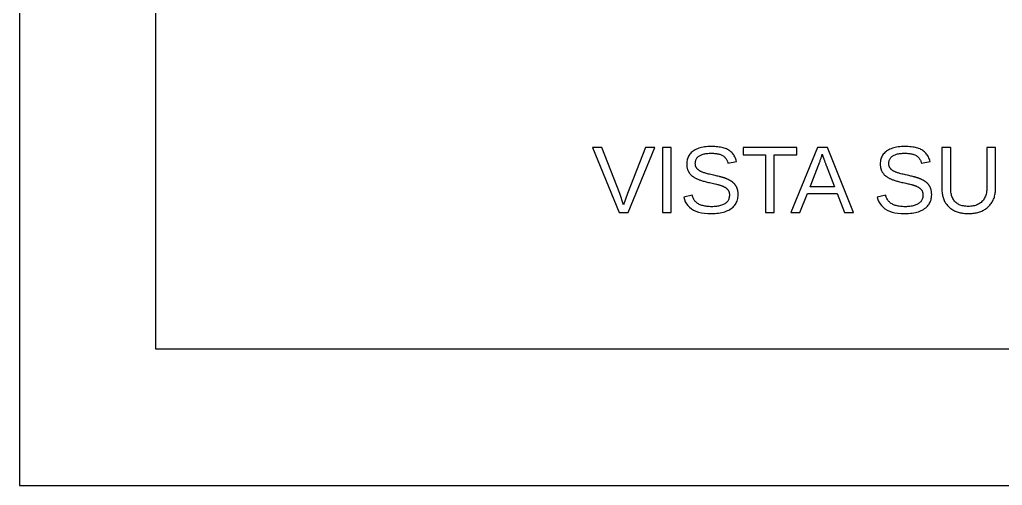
# Model space of a CAD drawing. Header units: metres. Extents: x -140 to 140, y -90 to 90.
# Drawn here: x -140 to -67.9, y -90 to -55.8 of the extents above; entities that cross this region are included whole.
import ezdxf

# ---------------------------------------------------------------- set-up
doc = ezdxf.new("R2010")
doc.units = ezdxf.units.M

msp = doc.modelspace()

# ---------------------------------------------------------------- linework, layer by layer
for p, q in [((-140, 90), (-140, -90)), ((-130, -80), (-130, 80)), ((-97.3005, -65.2226), (-97.9821, -65.2226)), ((-97.9821, -65.2226), (-96.0324, -70)), ((-95.9782, -68.5861), (-97.3005, -65.2226)), ((-94.093, -65.2226), (-95.4086, -68.5861)), ((-95.3611, -70), (-93.4115, -65.2226)), ((-93.4115, -65.2226), (-94.093, -65.2226)), ((-92.2008, -65.2226), (-92.8484, -65.2226)), ((-92.8484, -65.2226), (-92.8484, -70)), ((-92.2008, -70), (-92.2008, -65.2226)), ((-90.7297, -65.5926), (-90.7881, -65.652)), ((-90.6658, -65.5365), (-90.7297, -65.5926)), ((-90.5963, -65.4837), (-90.6658, -65.5365)), ((-90.5217, -65.4346), (-90.5963, -65.4837)), ((-90.4423, -65.3893), (-90.5217, -65.4346)), ((-90.358, -65.348), (-90.4423, -65.3893)), ((-90.269, -65.3107), (-90.358, -65.348)), ((-90.1752, -65.2773), (-90.269, -65.3107)), ((-90.0766, -65.2478), (-90.1752, -65.2773)), ((-89.9731, -65.2222), (-90.0766, -65.2478)), ((-89.8649, -65.2006), (-89.9731, -65.2222)), ((-89.7519, -65.1829), (-89.8649, -65.2006)), ((-89.6341, -65.1691), (-89.7519, -65.1829)), ((-89.5115, -65.1593), (-89.6341, -65.1691)), ((-89.3841, -65.1534), (-89.5115, -65.1593)), ((-89.252, -65.1514), (-89.3841, -65.1534)), ((-89.129, -65.1529), (-89.252, -65.1514)), ((-89.0106, -65.1573), (-89.129, -65.1529)), ((-88.8968, -65.1647), (-89.0106, -65.1573)), ((-88.7874, -65.175), (-88.8968, -65.1647)), ((-88.6827, -65.1883), (-88.7874, -65.175)), ((-88.5824, -65.2045), (-88.6827, -65.1883)), ((-88.4867, -65.2237), (-88.5824, -65.2045)), ((-88.3955, -65.2458), (-88.4867, -65.2237)), ((-88.3089, -65.2709), (-88.3955, -65.2458)), ((-88.2267, -65.2989), (-88.3089, -65.2709)), ((-88.1492, -65.3299), (-88.2267, -65.2989)), ((-88.0761, -65.3638), (-88.1492, -65.3299)), ((-88.0076, -65.4007), (-88.0761, -65.3638)), ((-87.9429, -65.4411), (-88.0076, -65.4007)), ((-87.8812, -65.4856), (-87.9429, -65.4411)), ((-87.8226, -65.5344), (-87.8812, -65.4856)), ((-87.767, -65.5872), (-87.8226, -65.5344)), ((-87.7145, -65.6443), (-87.767, -65.5872)), ((-82.9994, -65.2226), (-86.9258, -65.2226)), ((-86.9258, -65.2226), (-86.9258, -65.7516)), ((-81.4794, -65.2226), (-83.4289, -70)), ((-82.9994, -65.7516), (-82.9994, -65.2226)), ((-80.7435, -65.2226), (-81.4794, -65.2226)), ((-78.8244, -70), (-80.7435, -65.2226)), ((-76.5338, -65.5926), (-76.5922, -65.652)), ((-76.4699, -65.5365), (-76.5338, -65.5926)), ((-76.4005, -65.4837), (-76.4699, -65.5365)), ((-76.3258, -65.4346), (-76.4005, -65.4837)), ((-76.2464, -65.3893), (-76.3258, -65.4346)), ((-76.1621, -65.348), (-76.2464, -65.3893)), ((-76.0731, -65.3107), (-76.1621, -65.348)), ((-75.9793, -65.2773), (-76.0731, -65.3107)), ((-75.8807, -65.2478), (-75.9793, -65.2773)), ((-75.7772, -65.2222), (-75.8807, -65.2478)), ((-75.669, -65.2006), (-75.7772, -65.2222)), ((-75.556, -65.1829), (-75.669, -65.2006)), ((-75.4382, -65.1691), (-75.556, -65.1829)), ((-75.3156, -65.1593), (-75.4382, -65.1691)), ((-75.1882, -65.1534), (-75.3156, -65.1593)), ((-75.056, -65.1514), (-75.1882, -65.1534)), ((-74.9331, -65.1529), (-75.056, -65.1514)), ((-74.8147, -65.1573), (-74.9331, -65.1529)), ((-74.7009, -65.1647), (-74.8147, -65.1573)), ((-74.5916, -65.175), (-74.7009, -65.1647)), ((-74.4868, -65.1883), (-74.5916, -65.175)), ((-74.3865, -65.2045), (-74.4868, -65.1883)), ((-74.2908, -65.2237), (-74.3865, -65.2045)), ((-74.1996, -65.2458), (-74.2908, -65.2237)), ((-74.113, -65.2709), (-74.1996, -65.2458)), ((-74.0308, -65.2989), (-74.113, -65.2709)), ((-73.9533, -65.3299), (-74.0308, -65.2989)), ((-73.8802, -65.3638), (-73.9533, -65.3299)), ((-73.8117, -65.4007), (-73.8802, -65.3638)), ((-73.747, -65.4411), (-73.8117, -65.4007)), ((-73.6853, -65.4856), (-73.747, -65.4411)), ((-73.6267, -65.5344), (-73.6853, -65.4856)), ((-73.5711, -65.5872), (-73.6267, -65.5344)), ((-73.5186, -65.6443), (-73.5711, -65.5872)), ((-71.7025, -65.2226), (-72.3501, -65.2226)), ((-72.3501, -65.2226), (-72.3501, -68.264)), ((-71.7025, -68.2098), (-71.7025, -65.2226)), ((-68.4068, -65.2226), (-69.051, -65.2226)), ((-69.051, -65.2226), (-69.051, -68.1657)), ((-68.4068, -68.203), (-68.4068, -65.2226)), ((-91.0548, -66.2475), (-91.0632, -66.3369)), ((-91.0409, -66.1614), (-91.0548, -66.2475)), ((-91.0215, -66.0786), (-91.0409, -66.1614)), ((-90.9965, -65.9992), (-91.0215, -66.0786)), ((-90.9659, -65.9231), (-90.9965, -65.9992)), ((-90.9298, -65.8504), (-90.9659, -65.9231)), ((-90.8881, -65.7809), (-90.9298, -65.8504)), ((-90.8409, -65.7148), (-90.8881, -65.7809)), ((-90.7881, -65.652), (-90.8409, -65.7148)), ((-90.4335, -66.339), (-90.4282, -66.2844)), ((-90.4282, -66.2844), (-90.4192, -66.232)), ((-90.4192, -66.232), (-90.4067, -66.1818)), ((-90.4067, -66.1818), (-90.3907, -66.1339)), ((-90.3907, -66.1339), (-90.371, -66.0881)), ((-90.371, -66.0881), (-90.3478, -66.0445)), ((-90.3478, -66.0445), (-90.321, -66.0032)), ((-90.321, -66.0032), (-90.2907, -65.9641)), ((-90.2907, -65.9641), (-90.2567, -65.9271)), ((-90.2567, -65.9271), (-90.2193, -65.8924)), ((-90.2193, -65.8924), (-90.1782, -65.8599)), ((-90.1782, -65.8599), (-90.1335, -65.8296)), ((-90.1335, -65.8296), (-90.0855, -65.8015)), ((-90.0855, -65.8015), (-90.0343, -65.7756)), ((-90.0343, -65.7756), (-89.9798, -65.752)), ((-89.9798, -65.752), (-89.9221, -65.7307)), ((-89.9221, -65.7307), (-89.8613, -65.7116)), ((-89.8613, -65.7116), (-89.7972, -65.6947)), ((-89.7972, -65.6947), (-89.7299, -65.6801)), ((-89.7299, -65.6801), (-89.6594, -65.6678)), ((-89.6594, -65.6678), (-89.5857, -65.6576)), ((-89.5857, -65.6576), (-89.5088, -65.6498)), ((-89.5088, -65.6498), (-89.4286, -65.6441)), ((-89.4286, -65.6441), (-89.3453, -65.6408)), ((-89.3453, -65.6408), (-89.2587, -65.6397)), ((-89.2587, -65.6397), (-89.1798, -65.6407)), ((-89.1798, -65.6407), (-89.1035, -65.6437)), ((-89.1035, -65.6437), (-89.0298, -65.6488)), ((-89.0298, -65.6488), (-88.9589, -65.6559)), ((-88.9589, -65.6559), (-88.8907, -65.665)), ((-88.8907, -65.665), (-88.8251, -65.6761)), ((-88.8251, -65.6761), (-88.7623, -65.6893)), ((-88.7623, -65.6893), (-88.7021, -65.7045)), ((-88.7021, -65.7045), (-88.6446, -65.7217)), ((-88.6446, -65.7217), (-88.5898, -65.741)), ((-88.5898, -65.741), (-88.5377, -65.7623)), ((-88.5377, -65.7623), (-88.4883, -65.7856)), ((-88.4883, -65.7856), (-88.4416, -65.8109)), ((-88.4416, -65.8109), (-88.3973, -65.8385)), ((-88.3973, -65.8385), (-88.3553, -65.8685)), ((-88.3553, -65.8685), (-88.3156, -65.901)), ((-88.3156, -65.901), (-88.278, -65.936)), ((-88.278, -65.936), (-88.2428, -65.9734)), ((-88.2428, -65.9734), (-88.2097, -66.0134)), ((-88.2097, -66.0134), (-88.179, -66.0557)), ((-88.179, -66.0557), (-88.1504, -66.1006)), ((-88.1504, -66.1006), (-88.1241, -66.1479)), ((-88.1241, -66.1479), (-88.1001, -66.1977)), ((-88.1001, -66.1977), (-88.0783, -66.25)), ((-88.0783, -66.25), (-88.0588, -66.3047)), ((-88.0588, -66.3047), (-88.0415, -66.3619)), ((-88.0415, -66.3619), (-87.4041, -66.25)), ((-87.665, -65.7054), (-87.7145, -65.6443)), ((-87.6186, -65.7708), (-87.665, -65.7054)), ((-87.5752, -65.8403), (-87.6186, -65.7708)), ((-87.5349, -65.9139), (-87.5752, -65.8403)), ((-87.4976, -65.9917), (-87.5349, -65.9139)), ((-87.4634, -66.0736), (-87.4976, -65.9917)), ((-87.4322, -66.1597), (-87.4634, -66.0736)), ((-87.4041, -66.25), (-87.4322, -66.1597)), ((-86.9258, -65.7516), (-85.2847, -65.7516)), ((-85.2847, -65.7516), (-85.2847, -70)), ((-84.6405, -65.7516), (-82.9994, -65.7516)), ((-84.6405, -70), (-84.6405, -65.7516)), ((-81.329, -66.3331), (-81.3068, -66.2718)), ((-81.3068, -66.2718), (-81.2856, -66.2125)), ((-81.2856, -66.2125), (-81.2653, -66.1551)), ((-81.2653, -66.1551), (-81.246, -66.0995)), ((-81.246, -66.0995), (-81.2277, -66.0459)), ((-81.2277, -66.0459), (-81.2103, -65.9941)), ((-81.2103, -65.9941), (-81.1939, -65.9442)), ((-81.1939, -65.9442), (-81.1785, -65.8962)), ((-81.1785, -65.8962), (-81.164, -65.85)), ((-81.164, -65.85), (-81.1505, -65.8058)), ((-81.1505, -65.8058), (-81.1199, -65.7109)), ((-81.1199, -65.7109), (-81.0284, -65.9923)), ((-81.0284, -65.9923), (-81.0137, -66.0373)), ((-81.0137, -66.0373), (-80.9991, -66.0816)), ((-80.9991, -66.0816), (-80.9845, -66.1252)), ((-80.9845, -66.1252), (-80.9699, -66.168)), ((-80.9699, -66.168), (-80.9553, -66.2102)), ((-80.9553, -66.2102), (-80.9407, -66.2516)), ((-80.9407, -66.2516), (-80.9261, -66.2923)), ((-80.9261, -66.2923), (-80.9115, -66.3322)), ((-76.8589, -66.2475), (-76.8673, -66.3369)), ((-76.845, -66.1614), (-76.8589, -66.2475)), ((-76.8256, -66.0786), (-76.845, -66.1614)), ((-76.8006, -65.9992), (-76.8256, -66.0786)), ((-76.77, -65.9231), (-76.8006, -65.9992)), ((-76.7339, -65.8504), (-76.77, -65.9231)), ((-76.6922, -65.7809), (-76.7339, -65.8504)), ((-76.645, -65.7148), (-76.6922, -65.7809)), ((-76.5922, -65.652), (-76.645, -65.7148)), ((-76.2376, -66.339), (-76.2323, -66.2844)), ((-76.2323, -66.2844), (-76.2233, -66.232)), ((-76.2233, -66.232), (-76.2108, -66.1818)), ((-76.2108, -66.1818), (-76.1948, -66.1339)), ((-76.1948, -66.1339), (-76.1751, -66.0881)), ((-76.1751, -66.0881), (-76.1519, -66.0445)), ((-76.1519, -66.0445), (-76.1251, -66.0032)), ((-76.1251, -66.0032), (-76.0948, -65.9641)), ((-76.0948, -65.9641), (-76.0609, -65.9271)), ((-76.0609, -65.9271), (-76.0233, -65.8924)), ((-76.0233, -65.8924), (-75.9823, -65.8599)), ((-75.9823, -65.8599), (-75.9377, -65.8296)), ((-75.9377, -65.8296), (-75.8896, -65.8015)), ((-75.8896, -65.8015), (-75.8384, -65.7756)), ((-75.8384, -65.7756), (-75.7839, -65.752)), ((-75.7839, -65.752), (-75.7262, -65.7307)), ((-75.7262, -65.7307), (-75.6654, -65.7116)), ((-75.6654, -65.7116), (-75.6013, -65.6947)), ((-75.6013, -65.6947), (-75.534, -65.6801)), ((-75.534, -65.6801), (-75.4635, -65.6678)), ((-75.4635, -65.6678), (-75.3898, -65.6576)), ((-75.3898, -65.6576), (-75.3129, -65.6498)), ((-75.3129, -65.6498), (-75.2327, -65.6441)), ((-75.2327, -65.6441), (-75.1494, -65.6408)), ((-75.1494, -65.6408), (-75.0629, -65.6397)), ((-75.0629, -65.6397), (-74.9839, -65.6407)), ((-74.9839, -65.6407), (-74.9076, -65.6437)), ((-74.9076, -65.6437), (-74.834, -65.6488)), ((-74.834, -65.6488), (-74.763, -65.6559)), ((-74.763, -65.6559), (-74.6948, -65.665)), ((-74.6948, -65.665), (-74.6293, -65.6761)), ((-74.6293, -65.6761), (-74.5664, -65.6893)), ((-74.5664, -65.6893), (-74.5062, -65.7045)), ((-74.5062, -65.7045), (-74.4487, -65.7217)), ((-74.4487, -65.7217), (-74.394, -65.741)), ((-74.394, -65.741), (-74.3418, -65.7623)), ((-74.3418, -65.7623), (-74.2924, -65.7856)), ((-74.2924, -65.7856), (-74.2457, -65.8109)), ((-74.2457, -65.8109), (-74.2014, -65.8385)), ((-74.2014, -65.8385), (-74.1594, -65.8685)), ((-74.1594, -65.8685), (-74.1197, -65.901)), ((-74.1197, -65.901), (-74.0821, -65.936)), ((-74.0821, -65.936), (-74.0469, -65.9734)), ((-74.0469, -65.9734), (-74.0138, -66.0134)), ((-74.0138, -66.0134), (-73.9831, -66.0557)), ((-73.9831, -66.0557), (-73.9545, -66.1006)), ((-73.9545, -66.1006), (-73.9283, -66.1479)), ((-73.9283, -66.1479), (-73.9042, -66.1977)), ((-73.9042, -66.1977), (-73.8824, -66.25)), ((-73.8824, -66.25), (-73.8629, -66.3047)), ((-73.8629, -66.3047), (-73.8456, -66.3619)), ((-73.8456, -66.3619), (-73.2081, -66.25)), ((-73.4691, -65.7054), (-73.5186, -65.6443)), ((-73.4227, -65.7708), (-73.4691, -65.7054)), ((-73.3793, -65.8403), (-73.4227, -65.7708)), ((-73.339, -65.9139), (-73.3793, -65.8403)), ((-73.3017, -65.9917), (-73.339, -65.9139)), ((-73.2675, -66.0736), (-73.3017, -65.9917)), ((-73.2363, -66.1597), (-73.2675, -66.0736)), ((-73.2081, -66.25), (-73.2363, -66.1597)), ((-91.0632, -66.3369), (-91.0659, -66.4297)), ((-91.0659, -66.4297), (-91.0654, -66.4705)), ((-91.0654, -66.4705), (-91.0638, -66.5107)), ((-91.0638, -66.5107), (-91.0612, -66.55)), ((-91.0612, -66.55), (-91.0574, -66.5887)), ((-91.0574, -66.5887), (-91.0527, -66.6267)), ((-91.0527, -66.6267), (-91.0468, -66.6639)), ((-91.0468, -66.6639), (-91.0399, -66.7005)), ((-91.0399, -66.7005), (-91.0319, -66.7363)), ((-91.0319, -66.7363), (-91.0229, -66.7713)), ((-91.0229, -66.7713), (-91.0128, -66.8057)), ((-91.0128, -66.8057), (-91.0016, -66.8393)), ((-91.0016, -66.8393), (-90.9894, -66.8722)), ((-90.9894, -66.8722), (-90.9761, -66.9044)), ((-90.9761, -66.9044), (-90.9618, -66.9359)), ((-90.9618, -66.9359), (-90.9466, -66.9668)), ((-90.9466, -66.9668), (-90.9304, -66.9971)), ((-90.9304, -66.9971), (-90.9133, -67.0267)), ((-90.9133, -67.0267), (-90.8952, -67.0557)), ((-90.4353, -66.3958), (-90.4335, -66.339)), ((-90.4346, -66.4292), (-90.4353, -66.3958)), ((-90.4325, -66.4618), (-90.4346, -66.4292)), ((-90.4291, -66.4934), (-90.4325, -66.4618)), ((-90.4242, -66.5242), (-90.4291, -66.4934)), ((-90.418, -66.554), (-90.4242, -66.5242)), ((-90.4104, -66.5829), (-90.418, -66.554)), ((-90.4014, -66.611), (-90.4104, -66.5829)), ((-90.391, -66.6381), (-90.4014, -66.611)), ((-90.3792, -66.6644), (-90.391, -66.6381)), ((-90.3661, -66.6897), (-90.3792, -66.6644)), ((-90.3516, -66.7141), (-90.3661, -66.6897)), ((-90.3356, -66.7376), (-90.3516, -66.7141)), ((-90.3183, -66.7603), (-90.3356, -66.7376)), ((-90.2997, -66.7822), (-90.3183, -66.7603)), ((-90.2799, -66.8036), (-90.2997, -66.7822)), ((-90.2588, -66.8244), (-90.2799, -66.8036)), ((-90.2366, -66.8448), (-90.2588, -66.8244)), ((-90.213, -66.8646), (-90.2366, -66.8448)), ((-90.1883, -66.8839), (-90.213, -66.8646)), ((-90.1624, -66.9027), (-90.1883, -66.8839)), ((-90.1352, -66.9209), (-90.1624, -66.9027)), ((-90.1068, -66.9387), (-90.1352, -66.9209)), ((-90.0772, -66.9559), (-90.1068, -66.9387)), ((-90.0463, -66.9726), (-90.0772, -66.9559)), ((-90.0142, -66.9888), (-90.0463, -66.9726)), ((-89.9809, -67.0044), (-90.0142, -66.9888)), ((-89.9444, -67.0201), (-89.9809, -67.0044)), ((-89.9028, -67.0363), (-89.9444, -67.0201)), ((-89.8559, -67.053), (-89.9028, -67.0363)), ((-82.0116, -68.0979), (-81.4014, -66.528)), ((-81.4014, -66.528), (-81.3763, -66.4611)), ((-81.3763, -66.4611), (-81.3522, -66.3961)), ((-81.3522, -66.3961), (-81.329, -66.3331)), ((-80.9115, -66.3322), (-80.8969, -66.3715)), ((-80.8969, -66.3715), (-80.8823, -66.41)), ((-80.8823, -66.41), (-80.8677, -66.4478)), ((-80.8677, -66.4478), (-80.8531, -66.4848)), ((-80.8531, -66.4848), (-80.8385, -66.5212)), ((-80.8385, -66.5212), (-80.2248, -68.0979)), ((-76.8673, -66.3369), (-76.87, -66.4297)), ((-76.87, -66.4297), (-76.8695, -66.4705)), ((-76.8695, -66.4705), (-76.8679, -66.5107)), ((-76.8679, -66.5107), (-76.8653, -66.55)), ((-76.8653, -66.55), (-76.8615, -66.5887)), ((-76.8615, -66.5887), (-76.8568, -66.6267)), ((-76.8568, -66.6267), (-76.8509, -66.6639)), ((-76.8509, -66.6639), (-76.844, -66.7005)), ((-76.844, -66.7005), (-76.836, -66.7363)), ((-76.836, -66.7363), (-76.827, -66.7713)), ((-76.827, -66.7713), (-76.8169, -66.8057)), ((-76.8169, -66.8057), (-76.8057, -66.8393)), ((-76.8057, -66.8393), (-76.7935, -66.8722)), ((-76.7935, -66.8722), (-76.7802, -66.9044)), ((-76.7802, -66.9044), (-76.7659, -66.9359)), ((-76.7659, -66.9359), (-76.7507, -66.9668)), ((-76.7507, -66.9668), (-76.7345, -66.9971)), ((-76.7345, -66.9971), (-76.7174, -67.0267)), ((-76.7174, -67.0267), (-76.6993, -67.0557)), ((-76.2394, -66.3958), (-76.2376, -66.339)), ((-76.2387, -66.4292), (-76.2394, -66.3958)), ((-76.2366, -66.4618), (-76.2387, -66.4292)), ((-76.2332, -66.4934), (-76.2366, -66.4618)), ((-76.2283, -66.5242), (-76.2332, -66.4934)), ((-76.2221, -66.554), (-76.2283, -66.5242)), ((-76.2145, -66.5829), (-76.2221, -66.554)), ((-76.2055, -66.611), (-76.2145, -66.5829)), ((-76.1951, -66.6381), (-76.2055, -66.611)), ((-76.1833, -66.6644), (-76.1951, -66.6381)), ((-76.1702, -66.6897), (-76.1833, -66.6644)), ((-76.1557, -66.7141), (-76.1702, -66.6897)), ((-76.1398, -66.7376), (-76.1557, -66.7141)), ((-76.1225, -66.7603), (-76.1398, -66.7376)), ((-76.1038, -66.7822), (-76.1225, -66.7603)), ((-76.084, -66.8036), (-76.1038, -66.7822)), ((-76.0629, -66.8244), (-76.084, -66.8036)), ((-76.0407, -66.8448), (-76.0629, -66.8244)), ((-76.0172, -66.8646), (-76.0407, -66.8448)), ((-75.9924, -66.8839), (-76.0172, -66.8646)), ((-75.9665, -66.9027), (-75.9924, -66.8839)), ((-75.9393, -66.9209), (-75.9665, -66.9027)), ((-75.9109, -66.9387), (-75.9393, -66.9209)), ((-75.8813, -66.9559), (-75.9109, -66.9387)), ((-75.8504, -66.9726), (-75.8813, -66.9559)), ((-75.8183, -66.9888), (-75.8504, -66.9726)), ((-75.785, -67.0044), (-75.8183, -66.9888)), ((-75.7486, -67.0201), (-75.785, -67.0044)), ((-75.7069, -67.0363), (-75.7486, -67.0201)), ((-75.66, -67.053), (-75.7069, -67.0363)), ((-90.8952, -67.0557), (-90.8762, -67.0841)), ((-90.8762, -67.0841), (-90.8562, -67.1119)), ((-90.8562, -67.1119), (-90.8353, -67.1391)), ((-90.8353, -67.1391), (-90.8135, -67.1656)), ((-90.8135, -67.1656), (-90.7907, -67.1915)), ((-90.7907, -67.1915), (-90.767, -67.2168)), ((-90.767, -67.2168), (-90.7423, -67.2415)), ((-90.7423, -67.2415), (-90.7167, -67.2655)), ((-90.7167, -67.2655), (-90.6899, -67.2891)), ((-90.6899, -67.2891), (-90.6616, -67.3123)), ((-90.6616, -67.3123), (-90.6319, -67.3352)), ((-90.6319, -67.3352), (-90.6006, -67.3577)), ((-90.6006, -67.3577), (-90.568, -67.3799)), ((-90.568, -67.3799), (-90.5338, -67.4018)), ((-90.5338, -67.4018), (-90.4982, -67.4233)), ((-90.4982, -67.4233), (-90.4612, -67.4444)), ((-90.4612, -67.4444), (-90.4227, -67.4653)), ((-90.4227, -67.4653), (-90.3827, -67.4858)), ((-90.3827, -67.4858), (-90.3412, -67.5059)), ((-90.3412, -67.5059), (-90.2983, -67.5257)), ((-90.2983, -67.5257), (-90.2539, -67.5452)), ((-90.2539, -67.5452), (-90.2072, -67.5645)), ((-90.2072, -67.5645), (-90.1572, -67.5838)), ((-90.1572, -67.5838), (-90.104, -67.6031)), ((-90.104, -67.6031), (-90.0476, -67.6224)), ((-90.0476, -67.6224), (-89.9879, -67.6417)), ((-89.9879, -67.6417), (-89.925, -67.661)), ((-89.925, -67.661), (-89.8589, -67.6803)), ((-89.8589, -67.6803), (-89.7896, -67.6996)), ((-89.8039, -67.0703), (-89.8559, -67.053)), ((-89.7467, -67.0881), (-89.8039, -67.0703)), ((-89.7896, -67.6996), (-89.717, -67.7189)), ((-89.6843, -67.1065), (-89.7467, -67.0881)), ((-89.717, -67.7189), (-89.6412, -67.7382)), ((-89.6168, -67.1254), (-89.6843, -67.1065)), ((-89.6412, -67.7382), (-89.5621, -67.7575)), ((-89.544, -67.1448), (-89.6168, -67.1254)), ((-89.5621, -67.7575), (-89.4798, -67.7768)), ((-89.4661, -67.1648), (-89.544, -67.1448)), ((-89.3831, -67.1853), (-89.4661, -67.1648)), ((-89.2948, -67.2064), (-89.3831, -67.1853)), ((-89.2014, -67.228), (-89.2948, -67.2064)), ((-89.1028, -67.2502), (-89.2014, -67.228)), ((-89.0689, -67.258), (-89.1028, -67.2502)), ((-88.9673, -67.2817), (-89.0689, -67.258)), ((-88.8997, -67.2975), (-88.9673, -67.2817)), ((-88.8322, -67.3134), (-88.8997, -67.2975)), ((-88.7647, -67.3294), (-88.8322, -67.3134)), ((-88.6637, -67.3536), (-88.7647, -67.3294)), ((-88.6302, -67.3618), (-88.6637, -67.3536)), ((-88.5968, -67.3703), (-88.6302, -67.3618)), ((-88.5638, -67.379), (-88.5968, -67.3703)), ((-88.5309, -67.3879), (-88.5638, -67.379)), ((-88.4982, -67.397), (-88.5309, -67.3879)), ((-88.4658, -67.4064), (-88.4982, -67.397)), ((-88.4336, -67.4161), (-88.4658, -67.4064)), ((-88.4016, -67.426), (-88.4336, -67.4161)), ((-88.3698, -67.4361), (-88.4016, -67.426)), ((-88.3383, -67.4465), (-88.3698, -67.4361)), ((-88.3069, -67.4571), (-88.3383, -67.4465)), ((-88.2758, -67.468), (-88.3069, -67.4571)), ((-88.2449, -67.4791), (-88.2758, -67.468)), ((-88.2143, -67.4904), (-88.2449, -67.4791)), ((-88.184, -67.5021), (-88.2143, -67.4904)), ((-88.154, -67.5141), (-88.184, -67.5021)), ((-88.1243, -67.5263), (-88.154, -67.5141)), ((-88.0948, -67.5389), (-88.1243, -67.5263)), ((-88.0657, -67.5518), (-88.0948, -67.5389)), ((-88.0369, -67.5649), (-88.0657, -67.5518)), ((-88.0084, -67.5784), (-88.0369, -67.5649)), ((-87.9801, -67.5922), (-88.0084, -67.5784)), ((-87.9522, -67.6063), (-87.9801, -67.5922)), ((-87.9246, -67.6207), (-87.9522, -67.6063)), ((-87.8973, -67.6353), (-87.9246, -67.6207)), ((-87.8703, -67.6503), (-87.8973, -67.6353)), ((-87.8437, -67.6657), (-87.8703, -67.6503)), ((-87.8176, -67.6816), (-87.8437, -67.6657)), ((-87.7921, -67.698), (-87.8176, -67.6816)), ((-87.7672, -67.715), (-87.7921, -67.698)), ((-87.7427, -67.7325), (-87.7672, -67.715)), ((-87.7188, -67.7505), (-87.7427, -67.7325)), ((-87.6955, -67.769), (-87.7188, -67.7505)), ((-76.6993, -67.0557), (-76.6803, -67.0841)), ((-76.6803, -67.0841), (-76.6603, -67.1119)), ((-76.6603, -67.1119), (-76.6394, -67.1391)), ((-76.6394, -67.1391), (-76.6176, -67.1656)), ((-76.6176, -67.1656), (-76.5948, -67.1915)), ((-76.5948, -67.1915), (-76.5711, -67.2168)), ((-76.5711, -67.2168), (-76.5464, -67.2415)), ((-76.5464, -67.2415), (-76.5208, -67.2655)), ((-76.5208, -67.2655), (-76.494, -67.2891)), ((-76.494, -67.2891), (-76.4657, -67.3123)), ((-76.4657, -67.3123), (-76.436, -67.3352)), ((-76.436, -67.3352), (-76.4048, -67.3577)), ((-76.4048, -67.3577), (-76.3721, -67.3799)), ((-76.3721, -67.3799), (-76.3379, -67.4018)), ((-76.3379, -67.4018), (-76.3023, -67.4233)), ((-76.3023, -67.4233), (-76.2653, -67.4444)), ((-76.2653, -67.4444), (-76.2267, -67.4653)), ((-76.2267, -67.4653), (-76.1868, -67.4858)), ((-76.1868, -67.4858), (-76.1453, -67.5059)), ((-76.1453, -67.5059), (-76.1024, -67.5257)), ((-76.1024, -67.5257), (-76.058, -67.5452)), ((-76.058, -67.5452), (-76.0113, -67.5645)), ((-76.0113, -67.5645), (-75.9613, -67.5838)), ((-75.9613, -67.5838), (-75.9081, -67.6031)), ((-75.9081, -67.6031), (-75.8517, -67.6224)), ((-75.8517, -67.6224), (-75.792, -67.6417)), ((-75.792, -67.6417), (-75.7291, -67.661)), ((-75.7291, -67.661), (-75.663, -67.6803)), ((-75.663, -67.6803), (-75.5936, -67.6996)), ((-75.608, -67.0703), (-75.66, -67.053)), ((-75.5508, -67.0881), (-75.608, -67.0703)), ((-75.5936, -67.6996), (-75.5211, -67.7189)), ((-75.4884, -67.1065), (-75.5508, -67.0881)), ((-75.5211, -67.7189), (-75.4453, -67.7382)), ((-75.4209, -67.1254), (-75.4884, -67.1065)), ((-75.4453, -67.7382), (-75.3662, -67.7575)), ((-75.3481, -67.1448), (-75.4209, -67.1254)), ((-75.3662, -67.7575), (-75.284, -67.7768)), ((-75.2702, -67.1648), (-75.3481, -67.1448)), ((-75.1871, -67.1853), (-75.2702, -67.1648)), ((-75.0989, -67.2064), (-75.1871, -67.1853)), ((-75.0055, -67.228), (-75.0989, -67.2064)), ((-74.9068, -67.2502), (-75.0055, -67.228)), ((-74.873, -67.258), (-74.9068, -67.2502)), ((-74.7714, -67.2817), (-74.873, -67.258)), ((-74.7038, -67.2975), (-74.7714, -67.2817)), ((-74.6363, -67.3134), (-74.7038, -67.2975)), ((-74.5688, -67.3294), (-74.6363, -67.3134)), ((-74.4678, -67.3536), (-74.5688, -67.3294)), ((-74.4343, -67.3618), (-74.4678, -67.3536)), ((-74.4009, -67.3703), (-74.4343, -67.3618)), ((-74.3679, -67.379), (-74.4009, -67.3703)), ((-74.335, -67.3879), (-74.3679, -67.379)), ((-74.3023, -67.397), (-74.335, -67.3879)), ((-74.2699, -67.4064), (-74.3023, -67.397)), ((-74.2377, -67.4161), (-74.2699, -67.4064)), ((-74.2057, -67.426), (-74.2377, -67.4161)), ((-74.1739, -67.4361), (-74.2057, -67.426)), ((-74.1424, -67.4465), (-74.1739, -67.4361)), ((-74.111, -67.4571), (-74.1424, -67.4465)), ((-74.0799, -67.468), (-74.111, -67.4571)), ((-74.049, -67.4791), (-74.0799, -67.468)), ((-74.0184, -67.4904), (-74.049, -67.4791)), ((-73.9881, -67.5021), (-74.0184, -67.4904)), ((-73.9581, -67.5141), (-73.9881, -67.5021)), ((-73.9283, -67.5263), (-73.9581, -67.5141)), ((-73.8989, -67.5389), (-73.9283, -67.5263)), ((-73.8698, -67.5518), (-73.8989, -67.5389)), ((-73.841, -67.5649), (-73.8698, -67.5518)), ((-73.8125, -67.5784), (-73.841, -67.5649)), ((-73.7843, -67.5922), (-73.8125, -67.5784)), ((-73.7563, -67.6063), (-73.7843, -67.5922)), ((-73.7287, -67.6207), (-73.7563, -67.6063)), ((-73.7014, -67.6353), (-73.7287, -67.6207)), ((-73.6744, -67.6503), (-73.7014, -67.6353)), ((-73.6478, -67.6657), (-73.6744, -67.6503)), ((-73.6217, -67.6816), (-73.6478, -67.6657)), ((-73.5962, -67.698), (-73.6217, -67.6816)), ((-73.5713, -67.715), (-73.5962, -67.698)), ((-73.5468, -67.7325), (-73.5713, -67.715)), ((-73.5229, -67.7505), (-73.5468, -67.7325)), ((-73.4996, -67.769), (-73.5229, -67.7505)), ((-89.4798, -67.7768), (-89.3943, -67.7961)), ((-89.3943, -67.7961), (-89.2956, -67.8188)), ((-89.2956, -67.8188), (-89.1995, -67.841)), ((-89.1995, -67.841), (-89.1062, -67.8628)), ((-89.1062, -67.8628), (-89.0156, -67.8841)), ((-89.0156, -67.8841), (-88.9713, -67.8945)), ((-88.9713, -67.8945), (-88.8848, -67.9151)), ((-88.8848, -67.9151), (-88.801, -67.9352)), ((-88.801, -67.9352), (-88.7602, -67.9453)), ((-88.7602, -67.9453), (-88.7204, -67.9557)), ((-88.7204, -67.9557), (-88.6814, -67.9665)), ((-88.6814, -67.9665), (-88.6432, -67.9777)), ((-88.6432, -67.9777), (-88.606, -67.9892)), ((-88.606, -67.9892), (-88.5696, -68.0011)), ((-88.5696, -68.0011), (-88.5342, -68.0134)), ((-88.5342, -68.0134), (-88.4996, -68.026)), ((-88.4996, -68.026), (-88.4659, -68.039)), ((-88.4659, -68.039), (-88.4331, -68.0523)), ((-88.4331, -68.0523), (-88.4011, -68.066)), ((-88.4011, -68.066), (-88.3701, -68.0801)), ((-88.3701, -68.0801), (-88.3399, -68.0945)), ((-88.3399, -68.0945), (-88.3107, -68.1094)), ((-88.3107, -68.1094), (-88.2825, -68.1249)), ((-88.2825, -68.1249), (-88.2553, -68.141)), ((-88.2553, -68.141), (-88.2291, -68.1577)), ((-88.2291, -68.1577), (-88.204, -68.175)), ((-88.204, -68.175), (-88.1799, -68.1929)), ((-88.1799, -68.1929), (-88.1568, -68.2115)), ((-88.1568, -68.2115), (-88.1348, -68.2306)), ((-88.1348, -68.2306), (-88.1137, -68.2503)), ((-88.1137, -68.2503), (-88.0937, -68.2706)), ((-88.0937, -68.2706), (-88.0747, -68.2915)), ((-88.0747, -68.2915), (-88.0567, -68.3131)), ((-88.0567, -68.3131), (-88.0398, -68.3352)), ((-88.0398, -68.3352), (-88.024, -68.3582)), ((-88.024, -68.3582), (-88.0095, -68.3822)), ((-88.0095, -68.3822), (-87.9962, -68.4072)), ((-87.9962, -68.4072), (-87.9842, -68.4333)), ((-87.9842, -68.4333), (-87.9734, -68.4604)), ((-87.9734, -68.4604), (-87.964, -68.4886)), ((-87.6727, -67.788), (-87.6955, -67.769)), ((-87.6504, -67.8076), (-87.6727, -67.788)), ((-87.6287, -67.8277), (-87.6504, -67.8076)), ((-87.6075, -67.8483), (-87.6287, -67.8277)), ((-87.5869, -67.8694), (-87.6075, -67.8483)), ((-87.5668, -67.8911), (-87.5869, -67.8694)), ((-87.5473, -67.9133), (-87.5668, -67.8911)), ((-87.5285, -67.9361), (-87.5473, -67.9133)), ((-87.5103, -67.9595), (-87.5285, -67.9361)), ((-87.4928, -67.9835), (-87.5103, -67.9595)), ((-87.476, -68.0081), (-87.4928, -67.9835)), ((-87.4598, -68.0333), (-87.476, -68.0081)), ((-87.4443, -68.0592), (-87.4598, -68.0333)), ((-87.4294, -68.0856), (-87.4443, -68.0592)), ((-87.4152, -68.1126), (-87.4294, -68.0856)), ((-87.4017, -68.1402), (-87.4152, -68.1126)), ((-87.3888, -68.1685), (-87.4017, -68.1402)), ((-87.3766, -68.1973), (-87.3888, -68.1685)), ((-87.3651, -68.2267), (-87.3766, -68.1973)), ((-87.3543, -68.2568), (-87.3651, -68.2267)), ((-87.3443, -68.2878), (-87.3543, -68.2568)), ((-87.3353, -68.3195), (-87.3443, -68.2878)), ((-87.3271, -68.3521), (-87.3353, -68.3195)), ((-87.3197, -68.3854), (-87.3271, -68.3521)), ((-87.3133, -68.4195), (-87.3197, -68.3854)), ((-87.3077, -68.4545), (-87.3133, -68.4195)), ((-87.3029, -68.4902), (-87.3077, -68.4545)), ((-80.2248, -68.0979), (-82.0116, -68.0979)), ((-75.284, -67.7768), (-75.1984, -67.7961)), ((-75.1984, -67.7961), (-75.0997, -67.8188)), ((-75.0997, -67.8188), (-75.0036, -67.841)), ((-75.0036, -67.841), (-74.9103, -67.8628)), ((-74.9103, -67.8628), (-74.8197, -67.8841)), ((-74.8197, -67.8841), (-74.7754, -67.8945)), ((-74.7754, -67.8945), (-74.6889, -67.9151)), ((-74.6889, -67.9151), (-74.6051, -67.9352)), ((-74.6051, -67.9352), (-74.5643, -67.9453)), ((-74.5643, -67.9453), (-74.5244, -67.9557)), ((-74.5244, -67.9557), (-74.4854, -67.9665)), ((-74.4854, -67.9665), (-74.4473, -67.9777)), ((-74.4473, -67.9777), (-74.4101, -67.9892)), ((-74.4101, -67.9892), (-74.3737, -68.0011)), ((-74.3737, -68.0011), (-74.3383, -68.0134)), ((-74.3383, -68.0134), (-74.3037, -68.026)), ((-74.3037, -68.026), (-74.27, -68.039)), ((-74.27, -68.039), (-74.2372, -68.0523)), ((-74.2372, -68.0523), (-74.2052, -68.066)), ((-74.2052, -68.066), (-74.1742, -68.0801)), ((-74.1742, -68.0801), (-74.144, -68.0945)), ((-74.144, -68.0945), (-74.1148, -68.1094)), ((-74.1148, -68.1094), (-74.0866, -68.1249)), ((-74.0866, -68.1249), (-74.0594, -68.141)), ((-74.0594, -68.141), (-74.0332, -68.1577)), ((-74.0332, -68.1577), (-74.0081, -68.175)), ((-74.0081, -68.175), (-73.984, -68.1929)), ((-73.984, -68.1929), (-73.9609, -68.2115)), ((-73.9609, -68.2115), (-73.9388, -68.2306)), ((-73.9388, -68.2306), (-73.9178, -68.2503)), ((-73.9178, -68.2503), (-73.8978, -68.2706)), ((-73.8978, -68.2706), (-73.8788, -68.2915)), ((-73.8788, -68.2915), (-73.8608, -68.3131)), ((-73.8608, -68.3131), (-73.8439, -68.3352)), ((-73.8439, -68.3352), (-73.8281, -68.3582)), ((-73.8281, -68.3582), (-73.8136, -68.3822)), ((-73.8136, -68.3822), (-73.8003, -68.4072)), ((-73.8003, -68.4072), (-73.7883, -68.4333)), ((-73.7883, -68.4333), (-73.7775, -68.4604)), ((-73.7775, -68.4604), (-73.7681, -68.4886)), ((-73.4768, -67.788), (-73.4996, -67.769)), ((-73.4545, -67.8076), (-73.4768, -67.788)), ((-73.4328, -67.8277), (-73.4545, -67.8076)), ((-73.4116, -67.8483), (-73.4328, -67.8277)), ((-73.391, -67.8694), (-73.4116, -67.8483)), ((-73.3709, -67.8911), (-73.391, -67.8694)), ((-73.3514, -67.9133), (-73.3709, -67.8911)), ((-73.3326, -67.9361), (-73.3514, -67.9133)), ((-73.3144, -67.9595), (-73.3326, -67.9361)), ((-73.2969, -67.9835), (-73.3144, -67.9595)), ((-73.2801, -68.0081), (-73.2969, -67.9835)), ((-73.2639, -68.0333), (-73.2801, -68.0081)), ((-73.2484, -68.0592), (-73.2639, -68.0333)), ((-73.2335, -68.0856), (-73.2484, -68.0592)), ((-73.2193, -68.1126), (-73.2335, -68.0856)), ((-73.2058, -68.1402), (-73.2193, -68.1126)), ((-73.1929, -68.1685), (-73.2058, -68.1402)), ((-73.1807, -68.1973), (-73.1929, -68.1685)), ((-73.1691, -68.2267), (-73.1807, -68.1973)), ((-73.1584, -68.2568), (-73.1691, -68.2267)), ((-73.1484, -68.2878), (-73.1584, -68.2568)), ((-73.1394, -68.3195), (-73.1484, -68.2878)), ((-73.1312, -68.3521), (-73.1394, -68.3195)), ((-73.1239, -68.3854), (-73.1312, -68.3521)), ((-73.1174, -68.4195), (-73.1239, -68.3854)), ((-73.1118, -68.4545), (-73.1174, -68.4195)), ((-73.107, -68.4902), (-73.1118, -68.4545)), ((-72.3501, -68.264), (-72.3487, -68.3497)), ((-72.3487, -68.3497), (-72.3444, -68.4335)), ((-72.3444, -68.4335), (-72.3373, -68.5155)), ((-71.7005, -68.3086), (-71.7025, -68.2098)), ((-71.6946, -68.4036), (-71.7005, -68.3086)), ((-71.6848, -68.495), (-71.6946, -68.4036)), ((-69.0701, -68.4598), (-69.0849, -68.5502)), ((-69.0595, -68.3656), (-69.0701, -68.4598)), ((-69.0531, -68.2675), (-69.0595, -68.3656)), ((-69.051, -68.1657), (-69.0531, -68.2675)), ((-68.4301, -68.5447), (-68.4199, -68.4621)), ((-68.4199, -68.4621), (-68.4126, -68.3776)), ((-68.4126, -68.3776), (-68.4083, -68.2912)), ((-68.4083, -68.2912), (-68.4068, -68.203)), ((-95.6934, -69.4304), (-95.9782, -68.5861)), ((-95.4086, -68.5861), (-95.6934, -69.4304)), ((-90.6624, -68.7285), (-91.2897, -68.854)), ((-91.2897, -68.854), (-91.2382, -69.0335)), ((-91.2382, -69.0335), (-91.1694, -69.1987)), ((-91.1694, -69.1987), (-91.0832, -69.3495)), ((-90.6443, -68.7934), (-90.6624, -68.7285)), ((-90.6233, -68.8556), (-90.6443, -68.7934)), ((-90.5994, -68.9151), (-90.6233, -68.8556)), ((-90.5726, -68.9718), (-90.5994, -68.9151)), ((-90.5429, -69.0259), (-90.5726, -68.9718)), ((-90.5103, -69.0772), (-90.5429, -69.0259)), ((-90.4748, -69.1259), (-90.5103, -69.0772)), ((-90.4365, -69.1718), (-90.4748, -69.1259)), ((-90.3952, -69.215), (-90.4365, -69.1718)), ((-88.0963, -69.1957), (-88.1346, -69.2372)), ((-88.062, -69.1518), (-88.0963, -69.1957)), ((-88.0318, -69.1056), (-88.062, -69.1518)), ((-88.0056, -69.0569), (-88.0318, -69.1056)), ((-87.9834, -69.0059), (-88.0056, -69.0569)), ((-87.9653, -68.9525), (-87.9834, -69.0059)), ((-87.9511, -68.8967), (-87.9653, -68.9525)), ((-87.964, -68.4886), (-87.9557, -68.5178)), ((-87.9557, -68.5178), (-87.9488, -68.548)), ((-87.9411, -68.8385), (-87.9511, -68.8967)), ((-87.9488, -68.548), (-87.9431, -68.5793)), ((-87.9431, -68.5793), (-87.9387, -68.6117)), ((-87.935, -68.7779), (-87.9411, -68.8385)), ((-87.9387, -68.6117), (-87.9355, -68.6451)), ((-87.9355, -68.6451), (-87.9336, -68.6795)), ((-87.933, -68.715), (-87.935, -68.7779)), ((-87.9336, -68.6795), (-87.933, -68.715)), ((-87.4023, -69.2278), (-87.3686, -69.1455)), ((-87.3686, -69.1455), (-87.3411, -69.0597)), ((-87.3411, -69.0597), (-87.3197, -68.9703)), ((-87.3197, -68.9703), (-87.3044, -68.8774)), ((-87.3044, -68.8774), (-87.2952, -68.781)), ((-87.299, -68.5268), (-87.3029, -68.4902)), ((-87.296, -68.5642), (-87.299, -68.5268)), ((-87.2939, -68.6023), (-87.296, -68.5642)), ((-87.2952, -68.781), (-87.2921, -68.6811)), ((-87.2926, -68.6413), (-87.2939, -68.6023)), ((-87.2921, -68.6811), (-87.2926, -68.6413)), ((-82.7576, -70), (-82.2083, -68.6031)), ((-82.2083, -68.6031), (-80.0315, -68.6031)), ((-80.0315, -68.6031), (-79.4856, -70)), ((-76.4666, -68.7285), (-77.0938, -68.854)), ((-77.0938, -68.854), (-77.0423, -69.0335)), ((-77.0423, -69.0335), (-76.9735, -69.1987)), ((-76.9735, -69.1987), (-76.8873, -69.3495)), ((-76.4484, -68.7934), (-76.4666, -68.7285)), ((-76.4274, -68.8556), (-76.4484, -68.7934)), ((-76.4035, -68.9151), (-76.4274, -68.8556)), ((-76.3767, -68.9718), (-76.4035, -68.9151)), ((-76.347, -69.0259), (-76.3767, -68.9718)), ((-76.3144, -69.0772), (-76.347, -69.0259)), ((-76.2789, -69.1259), (-76.3144, -69.0772)), ((-76.2406, -69.1718), (-76.2789, -69.1259)), ((-76.1993, -69.215), (-76.2406, -69.1718)), ((-73.9004, -69.1957), (-73.9387, -69.2372)), ((-73.8661, -69.1518), (-73.9004, -69.1957)), ((-73.8359, -69.1056), (-73.8661, -69.1518)), ((-73.8097, -69.0569), (-73.8359, -69.1056)), ((-73.7875, -69.0059), (-73.8097, -69.0569)), ((-73.7694, -68.9525), (-73.7875, -69.0059)), ((-73.7552, -68.8967), (-73.7694, -68.9525)), ((-73.7681, -68.4886), (-73.7598, -68.5178)), ((-73.7598, -68.5178), (-73.7529, -68.548)), ((-73.7452, -68.8385), (-73.7552, -68.8967)), ((-73.7529, -68.548), (-73.7472, -68.5793)), ((-73.7472, -68.5793), (-73.7428, -68.6117)), ((-73.7391, -68.7779), (-73.7452, -68.8385)), ((-73.7428, -68.6117), (-73.7396, -68.6451)), ((-73.7396, -68.6451), (-73.7377, -68.6795)), ((-73.7371, -68.715), (-73.7391, -68.7779)), ((-73.7377, -68.6795), (-73.7371, -68.715)), ((-73.2064, -69.2278), (-73.1727, -69.1455)), ((-73.1727, -69.1455), (-73.1452, -69.0597)), ((-73.1452, -69.0597), (-73.1238, -68.9703)), ((-73.1238, -68.9703), (-73.1085, -68.8774)), ((-73.1085, -68.8774), (-73.0993, -68.781)), ((-73.1031, -68.5268), (-73.107, -68.4902)), ((-73.1001, -68.5642), (-73.1031, -68.5268)), ((-73.098, -68.6023), (-73.1001, -68.5642)), ((-73.0993, -68.781), (-73.0963, -68.6811)), ((-73.0967, -68.6413), (-73.098, -68.6023)), ((-73.0963, -68.6811), (-73.0967, -68.6413)), ((-72.3373, -68.5155), (-72.3273, -68.5956)), ((-72.3273, -68.5956), (-72.3145, -68.6739)), ((-72.3145, -68.6739), (-72.2988, -68.7503)), ((-72.2988, -68.7503), (-72.2803, -68.8249)), ((-72.2803, -68.8249), (-72.2589, -68.8977)), ((-72.2589, -68.8977), (-72.2347, -68.9686)), ((-72.2347, -68.9686), (-72.2077, -69.0377)), ((-72.2077, -69.0377), (-72.1777, -69.1049)), ((-72.1777, -69.1049), (-72.145, -69.1702)), ((-72.145, -69.1702), (-72.1094, -69.2338)), ((-71.671, -68.5826), (-71.6848, -68.495)), ((-71.6533, -68.6665), (-71.671, -68.5826)), ((-71.6317, -68.7466), (-71.6533, -68.6665)), ((-71.6061, -68.8231), (-71.6317, -68.7466)), ((-71.5766, -68.8958), (-71.6061, -68.8231)), ((-71.5432, -68.9647), (-71.5766, -68.8958)), ((-71.5059, -69.0299), (-71.5432, -68.9647)), ((-71.4646, -69.0914), (-71.5059, -69.0299)), ((-71.4194, -69.1492), (-71.4646, -69.0914)), ((-71.3702, -69.2032), (-71.4194, -69.1492)), ((-71.3173, -69.2534), (-71.3702, -69.2032)), ((-69.4087, -69.1914), (-69.4655, -69.2433)), ((-69.3558, -69.1355), (-69.4087, -69.1914)), ((-69.3071, -69.0757), (-69.3558, -69.1355)), ((-69.2627, -69.0121), (-69.3071, -69.0757)), ((-69.2225, -68.9447), (-69.2627, -69.0121)), ((-69.1865, -68.8735), (-69.2225, -68.9447)), ((-69.1547, -68.7984), (-69.1865, -68.8735)), ((-69.1272, -68.7195), (-69.1547, -68.7984)), ((-69.1039, -68.6368), (-69.1272, -68.7195)), ((-69.0849, -68.5502), (-69.1039, -68.6368)), ((-68.6916, -69.2667), (-68.6526, -69.2032)), ((-68.6526, -69.2032), (-68.6163, -69.1376)), ((-68.6163, -69.1376), (-68.5828, -69.0701)), ((-68.5828, -69.0701), (-68.5523, -69.0007)), ((-68.5523, -69.0007), (-68.5246, -68.9294)), ((-68.5246, -68.9294), (-68.4999, -68.8562)), ((-68.4999, -68.8562), (-68.4781, -68.7812)), ((-68.4781, -68.7812), (-68.4592, -68.7042)), ((-68.4592, -68.7042), (-68.4432, -68.6254)), ((-68.4432, -68.6254), (-68.4301, -68.5447)), ((-91.0832, -69.3495), (-90.9796, -69.486)), ((-90.9796, -69.486), (-90.8587, -69.6081)), ((-90.8587, -69.6081), (-90.7203, -69.7159)), ((-90.7203, -69.7159), (-90.5646, -69.8092)), ((-90.5646, -69.8092), (-90.3915, -69.8882)), ((-90.3511, -69.2556), (-90.3952, -69.215)), ((-90.3915, -69.8882), (-90.2011, -69.9529)), ((-90.3041, -69.2934), (-90.3511, -69.2556)), ((-90.2542, -69.3285), (-90.3041, -69.2934)), ((-90.2013, -69.3609), (-90.2542, -69.3285)), ((-90.1456, -69.3907), (-90.2013, -69.3609)), ((-90.0868, -69.4182), (-90.1456, -69.3907)), ((-90.025, -69.4432), (-90.0868, -69.4182)), ((-89.9603, -69.4659), (-90.025, -69.4432)), ((-89.8925, -69.4862), (-89.9603, -69.4659)), ((-89.8217, -69.5041), (-89.8925, -69.4862)), ((-89.7478, -69.5196), (-89.8217, -69.5041)), ((-89.671, -69.5328), (-89.7478, -69.5196)), ((-89.5912, -69.5435), (-89.671, -69.5328)), ((-89.5084, -69.5519), (-89.5912, -69.5435)), ((-89.4225, -69.5578), (-89.5084, -69.5519)), ((-89.3337, -69.5614), (-89.4225, -69.5578)), ((-89.2418, -69.5626), (-89.3337, -69.5614)), ((-89.147, -69.5613), (-89.2418, -69.5626)), ((-89.0556, -69.5575), (-89.147, -69.5613)), ((-88.9675, -69.5511), (-89.0556, -69.5575)), ((-88.8829, -69.5422), (-88.9675, -69.5511)), ((-88.8017, -69.5308), (-88.8829, -69.5422)), ((-88.7238, -69.5167), (-88.8017, -69.5308)), ((-88.6493, -69.5002), (-88.7238, -69.5167)), ((-88.5782, -69.4811), (-88.6493, -69.5002)), ((-88.5106, -69.4594), (-88.5782, -69.4811)), ((-88.4463, -69.4352), (-88.5106, -69.4594)), ((-88.3854, -69.4085), (-88.4463, -69.4352)), ((-88.3279, -69.3792), (-88.3854, -69.4085)), ((-88.2737, -69.3473), (-88.3279, -69.3792)), ((-88.2233, -69.313), (-88.2737, -69.3473)), ((-88.2694, -69.9304), (-88.1674, -69.8939)), ((-88.177, -69.2763), (-88.2233, -69.313)), ((-88.1346, -69.2372), (-88.177, -69.2763)), ((-88.1674, -69.8939), (-88.0704, -69.8531)), ((-88.0704, -69.8531), (-87.9783, -69.808)), ((-87.9783, -69.808), (-87.8913, -69.7587)), ((-87.8913, -69.7587), (-87.8092, -69.705)), ((-87.8092, -69.705), (-87.7328, -69.6474)), ((-87.7328, -69.6474), (-87.6624, -69.5863)), ((-87.6624, -69.5863), (-87.5981, -69.5217)), ((-87.5981, -69.5217), (-87.54, -69.4535)), ((-87.54, -69.4535), (-87.488, -69.3818)), ((-87.488, -69.3818), (-87.4421, -69.3066)), ((-87.4421, -69.3066), (-87.4023, -69.2278)), ((-76.8873, -69.3495), (-76.7837, -69.486)), ((-76.7837, -69.486), (-76.6628, -69.6081)), ((-76.6628, -69.6081), (-76.5244, -69.7159)), ((-76.5244, -69.7159), (-76.3687, -69.8092)), ((-76.3687, -69.8092), (-76.1956, -69.8882)), ((-76.1552, -69.2556), (-76.1993, -69.215)), ((-76.1956, -69.8882), (-76.0052, -69.9529)), ((-76.1082, -69.2934), (-76.1552, -69.2556)), ((-76.0582, -69.3285), (-76.1082, -69.2934)), ((-76.0054, -69.3609), (-76.0582, -69.3285)), ((-75.9497, -69.3907), (-76.0054, -69.3609)), ((-75.8909, -69.4182), (-75.9497, -69.3907)), ((-75.8291, -69.4432), (-75.8909, -69.4182)), ((-75.7644, -69.4659), (-75.8291, -69.4432)), ((-75.6966, -69.4862), (-75.7644, -69.4659)), ((-75.6258, -69.5041), (-75.6966, -69.4862)), ((-75.552, -69.5196), (-75.6258, -69.5041)), ((-75.4751, -69.5328), (-75.552, -69.5196)), ((-75.3953, -69.5435), (-75.4751, -69.5328)), ((-75.3125, -69.5519), (-75.3953, -69.5435)), ((-75.2266, -69.5578), (-75.3125, -69.5519)), ((-75.1378, -69.5614), (-75.2266, -69.5578)), ((-75.0459, -69.5626), (-75.1378, -69.5614)), ((-74.9511, -69.5613), (-75.0459, -69.5626)), ((-74.8597, -69.5575), (-74.9511, -69.5613)), ((-74.7716, -69.5511), (-74.8597, -69.5575)), ((-74.687, -69.5422), (-74.7716, -69.5511)), ((-74.6057, -69.5308), (-74.687, -69.5422)), ((-74.5279, -69.5167), (-74.6057, -69.5308)), ((-74.4534, -69.5002), (-74.5279, -69.5167)), ((-74.3824, -69.4811), (-74.4534, -69.5002)), ((-74.3147, -69.4594), (-74.3824, -69.4811)), ((-74.2504, -69.4352), (-74.3147, -69.4594)), ((-74.1895, -69.4085), (-74.2504, -69.4352)), ((-74.132, -69.3792), (-74.1895, -69.4085)), ((-74.0779, -69.3473), (-74.132, -69.3792)), ((-74.0274, -69.313), (-74.0779, -69.3473)), ((-74.0735, -69.9304), (-73.9715, -69.8939)), ((-73.9811, -69.2763), (-74.0274, -69.313)), ((-73.9387, -69.2372), (-73.9811, -69.2763)), ((-73.9715, -69.8939), (-73.8745, -69.8531)), ((-73.8745, -69.8531), (-73.7824, -69.808)), ((-73.7824, -69.808), (-73.6954, -69.7587)), ((-73.6954, -69.7587), (-73.6133, -69.705)), ((-73.6133, -69.705), (-73.5368, -69.6474)), ((-73.5368, -69.6474), (-73.4665, -69.5863)), ((-73.4665, -69.5863), (-73.4022, -69.5217)), ((-73.4022, -69.5217), (-73.3441, -69.4535)), ((-73.3441, -69.4535), (-73.2921, -69.3818)), ((-73.2921, -69.3818), (-73.2462, -69.3066)), ((-73.2462, -69.3066), (-73.2064, -69.2278)), ((-72.1094, -69.2338), (-72.0712, -69.2952)), ((-72.0712, -69.2952), (-72.0306, -69.3544)), ((-72.0306, -69.3544), (-71.9878, -69.4112)), ((-71.9878, -69.4112), (-71.9426, -69.4658)), ((-71.9426, -69.4658), (-71.8951, -69.5181)), ((-71.8951, -69.5181), (-71.8452, -69.5681)), ((-71.8452, -69.5681), (-71.7931, -69.6159)), ((-71.7931, -69.6159), (-71.7386, -69.6613)), ((-71.7386, -69.6613), (-71.6818, -69.7045)), ((-71.6818, -69.7045), (-71.6226, -69.7453)), ((-71.6226, -69.7453), (-71.5612, -69.7839)), ((-71.5612, -69.7839), (-71.4974, -69.8202)), ((-71.4974, -69.8202), (-71.4313, -69.8542)), ((-71.4313, -69.8542), (-71.3631, -69.8858)), ((-71.3631, -69.8858), (-71.2931, -69.9149)), ((-71.261, -69.2995), (-71.3173, -69.2534)), ((-71.2931, -69.9149), (-71.2214, -69.9414)), ((-71.2011, -69.3416), (-71.261, -69.2995)), ((-71.1378, -69.3798), (-71.2011, -69.3416)), ((-71.071, -69.4139), (-71.1378, -69.3798)), ((-71.0006, -69.444), (-71.071, -69.4139)), ((-70.9268, -69.47), (-71.0006, -69.444)), ((-70.8495, -69.4921), (-70.9268, -69.47)), ((-70.7687, -69.5102), (-70.8495, -69.4921)), ((-70.6844, -69.5242), (-70.7687, -69.5102)), ((-70.5967, -69.5342), (-70.6844, -69.5242)), ((-70.5054, -69.5403), (-70.5967, -69.5342)), ((-70.4107, -69.5423), (-70.5054, -69.5403)), ((-70.3132, -69.5402), (-70.4107, -69.5423)), ((-70.2192, -69.534), (-70.3132, -69.5402)), ((-70.1286, -69.5236), (-70.2192, -69.534)), ((-70.0413, -69.509), (-70.1286, -69.5236)), ((-69.9575, -69.4904), (-70.0413, -69.509)), ((-69.877, -69.4675), (-69.9575, -69.4904)), ((-69.7999, -69.4405), (-69.877, -69.4675)), ((-69.7263, -69.4094), (-69.7999, -69.4405)), ((-69.656, -69.3741), (-69.7263, -69.4094)), ((-69.5891, -69.3346), (-69.656, -69.3741)), ((-69.5256, -69.291), (-69.5891, -69.3346)), ((-69.5636, -69.9364), (-69.4898, -69.9088)), ((-69.4655, -69.2433), (-69.5256, -69.291)), ((-69.4898, -69.9088), (-69.4178, -69.8786)), ((-69.4178, -69.8786), (-69.3477, -69.8458)), ((-69.3477, -69.8458), (-69.2798, -69.8104)), ((-69.2798, -69.8104), (-69.2143, -69.7727)), ((-69.2143, -69.7727), (-69.1512, -69.7327)), ((-69.1512, -69.7327), (-69.0905, -69.6903)), ((-69.0905, -69.6903), (-69.0322, -69.6456)), ((-69.0322, -69.6456), (-68.9763, -69.5985)), ((-68.9763, -69.5985), (-68.9229, -69.5491)), ((-68.9229, -69.5491), (-68.8718, -69.4973)), ((-68.8718, -69.4973), (-68.8232, -69.4432)), ((-68.8232, -69.4432), (-68.7769, -69.3867)), ((-68.7769, -69.3867), (-68.7331, -69.3279)), ((-68.7331, -69.3279), (-68.6916, -69.2667)), ((-96.0324, -70), (-95.3611, -70)), ((-92.8484, -70), (-92.2008, -70)), ((-90.2011, -69.9529), (-89.9932, -70.0031)), ((-89.9932, -70.0031), (-89.768, -70.0391)), ((-89.768, -70.0391), (-89.5255, -70.0606)), ((-89.5255, -70.0606), (-89.2655, -70.0678)), ((-89.2655, -70.0678), (-89.1235, -70.0656)), ((-89.1235, -70.0656), (-88.9865, -70.0592)), ((-88.9865, -70.0592), (-88.8545, -70.0485)), ((-88.8545, -70.0485), (-88.7275, -70.0334)), ((-88.7275, -70.0334), (-88.6055, -70.0141)), ((-88.6055, -70.0141), (-88.4885, -69.9905)), ((-88.4885, -69.9905), (-88.3764, -69.9626)), ((-88.3764, -69.9626), (-88.2694, -69.9304)), ((-85.2847, -70), (-84.6405, -70)), ((-83.4289, -70), (-82.7576, -70)), ((-79.4856, -70), (-78.8244, -70)), ((-76.0052, -69.9529), (-75.7973, -70.0031)), ((-75.7973, -70.0031), (-75.5721, -70.0391)), ((-75.5721, -70.0391), (-75.3296, -70.0606)), ((-75.3296, -70.0606), (-75.0696, -70.0678)), ((-75.0696, -70.0678), (-74.9276, -70.0656)), ((-74.9276, -70.0656), (-74.7906, -70.0592)), ((-74.7906, -70.0592), (-74.6586, -70.0485)), ((-74.6586, -70.0485), (-74.5316, -70.0334)), ((-74.5316, -70.0334), (-74.4096, -70.0141)), ((-74.4096, -70.0141), (-74.2926, -69.9905)), ((-74.2926, -69.9905), (-74.1806, -69.9626)), ((-74.1806, -69.9626), (-74.0735, -69.9304)), ((-71.2214, -69.9414), (-71.148, -69.9654)), ((-71.148, -69.9654), (-71.0727, -69.9869)), ((-71.0727, -69.9869), (-70.9957, -70.0059)), ((-70.9957, -70.0059), (-70.9169, -70.0223)), ((-70.9169, -70.0223), (-70.8364, -70.0362)), ((-70.8364, -70.0362), (-70.7541, -70.0476)), ((-70.7541, -70.0476), (-70.67, -70.0564)), ((-70.67, -70.0564), (-70.5842, -70.0627)), ((-70.5842, -70.0627), (-70.4966, -70.0665)), ((-70.4966, -70.0665), (-70.4073, -70.0678)), ((-70.4073, -70.0678), (-70.3143, -70.0665)), ((-70.3143, -70.0665), (-70.2233, -70.0625)), ((-70.2233, -70.0625), (-70.1342, -70.056)), ((-70.1342, -70.056), (-70.0469, -70.0468)), ((-70.0469, -70.0468), (-69.9616, -70.0349)), ((-69.9616, -70.0349), (-69.8782, -70.0205)), ((-69.8782, -70.0205), (-69.7967, -70.0034)), ((-69.7967, -70.0034), (-69.7171, -69.9837)), ((-69.7171, -69.9837), (-69.6394, -69.9614)), ((-69.6394, -69.9614), (-69.5636, -69.9364)), ((40, -80), (-130, -80)), ((-140, -90), (140, -90))]:
    msp.add_line(p, q)

doc.saveas('drawing.dxf')
